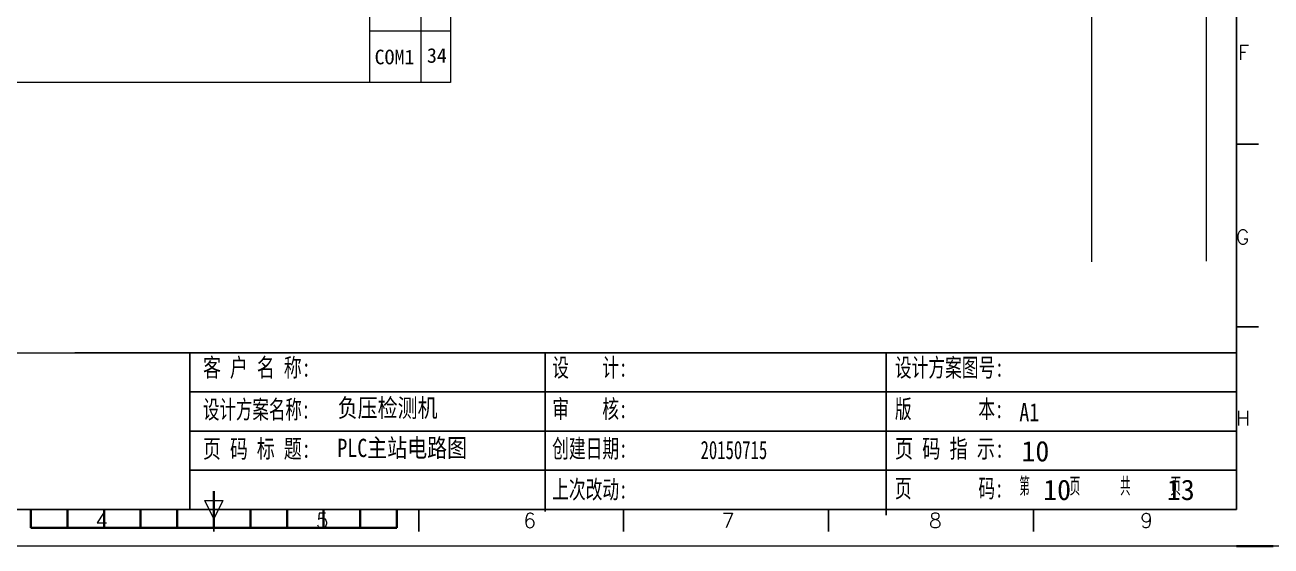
# Model space of a CAD drawing. Extents: x 2511 to 8703, y -745 to 3310.
# Drawn here: x 3955.1 to 4125.3, y -7.4 to 63.9 of the extents above; entities that cross this region are included whole.
import ezdxf
from ezdxf.enums import TextEntityAlignment as Align

# ---------------------------------------------------------------- set-up
doc = ezdxf.new("R2010")
doc.units = 0
doc.header["$MEASUREMENT"] = 0
doc.layers.add('AE_BOR', color=1, linetype='Continuous')
doc.layers.add('MISC', color=2, linetype='Continuous')
doc.styles.add('Standard0.67', font='', dxfattribs={"width": 0.67})
doc.styles.add('Standard_0.8', font='', dxfattribs={"width": 0.8})
doc.styles.add('WD', font='romans.shx', dxfattribs={"bigfont": 'gbcbig.shx'})
doc.styles.add('样式 0', font='')
doc.styles.get('Standard0.67').set_extended_font_data('FangSong_GB2312')
doc.styles.get('Standard_0.8').set_extended_font_data('FangSong_GB2312')
doc.styles.get('样式 0').set_extended_font_data('KaiTi_GB2312')

# ---------------------------------------------------------------- blocks, each defined once
blk = doc.blocks.new('gb_a2_a')
for p, q in [((584, 10), (584, 410)), ((25, 10), (584, 10))]:
    blk.add_line(p, q)
at = {"layer": 'AE_BOR'}
for p, q in [((584, 110), (590, 110)), ((584, 60), (590, 60)), ((304.5, 10), (304.5, 4)), ((360.5, 10), (360.5, 4)), ((416.5, 10), (416.5, 4)), ((472.5, 10), (472.5, 4)), ((528.5, 10), (528.5, 4))]:
    blk.add_line(p, q, dxfattribs=at)
at = {"layer": 'AE_BOR', "color": 2, "lineweight": 30}
for p, q in [((304.5, 10), (304.5, 15)), ((304.5, 15), (304.5, 5)), ((254.5, 5), (254.5, 10)), ((264.5, 5), (264.5, 10)), ((274.5, 5), (274.5, 10)), ((284.5, 5), (284.5, 10)), ((294.5, 5), (294.5, 10)), ((304.5, 10), (304.5, 5)), ((314.5, 5), (314.5, 10)), ((324.5, 5), (324.5, 10)), ((334.5, 5), (334.5, 10)), ((344.5, 5), (344.5, 10)), ((354.5, 5), (354.5, 10)), ((254.5, 5), (354.5, 5))]:
    blk.add_line(p, q, dxfattribs=at)
at = {"layer": 'AE_BOR', "color": 1, "lineweight": 15}
for p, q in [((304.5, 7.5), (302, 12.5)), ((302, 12.5), (307, 12.5)), ((307, 12.5), (304.5, 7.5)), ((598.93, 0), (4.93, 0))]:
    blk.add_line(p, q, dxfattribs=at)
at = {"layer": 'AE_BOR', "lineweight": 30}
blk.add_line((594, 0), (584, 0), dxfattribs=at)
at = {"layer": 'AE_BOR', "style": 'WD'}
for s, p in [('F', (587.48, 135)), ('F', (587.48, 135)), ('G', (587.48, 84.56)), ('H', (587.67, 35))]:
    blk.add_text(s, height=4, dxfattribs=at).set_placement(p, align=Align.MIDDLE_RIGHT)
for s, p in [('4', (273.82, 5)), ('5', (334.12, 5)), ('6', (390.81, 5)), ('7', (445.01, 5)), ('8', (501.67, 5)), ('9', (559.4, 5))]:
    blk.add_text(s, height=4, dxfattribs=at).set_placement(p, align=Align.CENTER)

msp = doc.modelspace()

# ---------------------------------------------------------------- linework, layer by layer
at = {"lineweight": 0}
for p, q in [((4100.78, 184.48), (4100.78, 31.45)), ((4116.49, 184.59), (4116.49, 31.55)), ((4002.2, 56), (4002.2, 175.05)), ((4009.2, 56), (4009.2, 175)), ((4013.2, 63), (4002.2, 63)), ((4009.2, 56), (4002.2, 56))]:
    msp.add_line(p, q, dxfattribs=at)
at = {"lineweight": 9, "ltscale": 0.1}
for p, q in [((3932.43, 19.03), (3961.89, 19.03)), ((3932.43, -2.42), (3961.89, -2.42)), ((3960.53, -2.42), (3960.53, -2.42)), ((3960.53, -2.42), (3960.53, -2.42))]:
    msp.add_line(p, q, dxfattribs=at)
at = {"color": 0, "ltscale": 2}
for p, q in [((3961.89, 19.03), (4120.62, 19.03)), ((3977.59, 19.03), (3977.59, -2.42)), ((4026.15, -2.68), (4026.15, 19.03)), ((4072.73, -3.17), (4072.73, 19.03)), ((4120.62, -2.42), (4120.62, 19.03)), ((4090.63, 2.95), (4120.62, 2.95)), ((4090.63, -2.42), (4120.62, -2.42))]:
    msp.add_line(p, q, dxfattribs=at)
for p, q in [((3977.59, 13.67), (4021.84, 13.67)), ((4021.84, 13.67), (4090.63, 13.67)), ((4090.63, 13.67), (4120.62, 13.67)), ((3977.59, 8.31), (4021.84, 8.31)), ((4021.84, 8.31), (4090.63, 8.31)), ((4090.63, 8.31), (4120.62, 8.31)), ((3977.59, 2.95), (4021.84, 2.95)), ((4021.84, 2.95), (4090.63, 2.95)), ((3961.89, -2.42), (4021.84, -2.42)), ((3961.89, -2.42), (4021.84, -2.42)), ((4021.84, -2.42), (4090.63, -2.42))]:
    msp.add_line(p, q)
at = {"lineweight": 0}
msp.add_lwpolyline([(4013.2, 56), (3943.24, 56), (3943.24, 175.05), (4013.2, 175.05)], close=True, dxfattribs=at)

# ---------------------------------------------------------------- block references
at = {"xscale": 0.5, "yscale": 0.5, "zscale": 0.5}
msp.add_blockref('gb_a2_a', (3828.62, -7.42), dxfattribs=at)

# ---------------------------------------------------------------- texts
at = {"lineweight": 0, "char_height": 2, "width": 2.4162, "attachment_point": 1}
for s, insert in [('{\\fSimSun|b0|i0|c134|p2;COM1}', (4002.84, 60.48)), ('{\\fSimSun|b0|i0|c134|p2;34}', (4009.99, 60.69))]:
    msp.add_mtext(s, dxfattribs=dict(at, insert=insert))
at = {"color": 0, "ltscale": 2, "char_height": 2.5, "attachment_point": 1}
for s, insert, width, style in [('{\\fSimSun|b0|i0|c134|p2;\\W0.72;客 户 名 称:}', (3979.39, 18.26), 16.2477, 'Standard0.67'), ('{\\fSimSun|b0|i0|c134|p2;设    计:}', (4027.11, 18.26), 12.0312, 'Standard0.67'), ('{\\fSimSun|b0|i0|c134|p2;设计方案图号:}', (4073.94, 18.26), 15.1644, 'Standard0.67'), ('{\\fSimSun|b0|i0|c134|p2;\\W0.66;设计方案名称:}', (3979.39, 12.53), 15.1234, 'Standard0.67'), ('{\\fSimSun|b0|i0|c134|p2;负压检测机}', (3997.8, 12.74), 33.9078, 'Standard_0.8'), ('{\\fSimSun|b0|i0|c134|p2;审    核:}', (4027.11, 12.59), 12.0312, 'Standard0.67'), ('{\\fSimSun|b0|i0|c134|p2;版        本:}', (4073.94, 12.59), 16.8498, 'Standard0.67'), ('{\\fSimSun|b0|i0|c134|p2;A1}', (4090.94, 12.15), 33.9078, 'Standard_0.8'), ('{\\fSimSun|b0|i0|c134|p2;\\W0.72;页 码 标 题:}', (3979.39, 7.16), 15.1234, 'Standard0.67'), ('{\\fSimSun|b0|i0|c134|p2;创建日期:}', (4027.11, 7.18), 12.0312, 'Standard0.67'), ('{\\fSimSun|b0|i0|c134|p2;20150715}', (4047.38, 6.98), 12.0312, 'Standard0.67'), ('{\\fSimSun|b0|i0|c134|p2;\\W0.73;页 码 指 示:}', (4073.94, 7.18), 16.1995, 'Standard0.67'), ('{\\fSimSun|b0|i0|c134|p2;上次改动:}', (4027.11, 1.59), 12.0312, 'Standard0.67'), ('{\\fSimSun|b0|i0|c134|p2;页        码:}', (4073.94, 1.74), 15.7258, 'Standard0.67'), ('{\\Fromans,gbcbig|c134;第}    {\\Fromans,gbcbig|c134;页}    {\\Fromans,gbcbig|c134;共}    {\\Fromans,gbcbig|c134;页}', (4090.94, 1.99), 33.9078, 'Standard_0.8')]:
    msp.add_mtext(s, dxfattribs=dict(at, insert=insert, width=width, style=style))
at = {"layer": 'MISC', "color": 0, "attachment_point": 1}
for s, insert, char_height, width, style in [('PLC主站电路图', (3997.75, 7.27), 2.5, 24.1794, 'Standard_0.8'), ('10', (4091.23, 6.97), 2.8, 3.07, '样式 0'), ('10', (4094.2, 1.68), 2.8, 3.07, '样式 0'), ('13', (4111.1, 1.68), 2.8, 3.07, '样式 0')]:
    msp.add_mtext(s, dxfattribs=dict(at, insert=insert, char_height=char_height, width=width, style=style))

doc.saveas('drawing.dxf')
